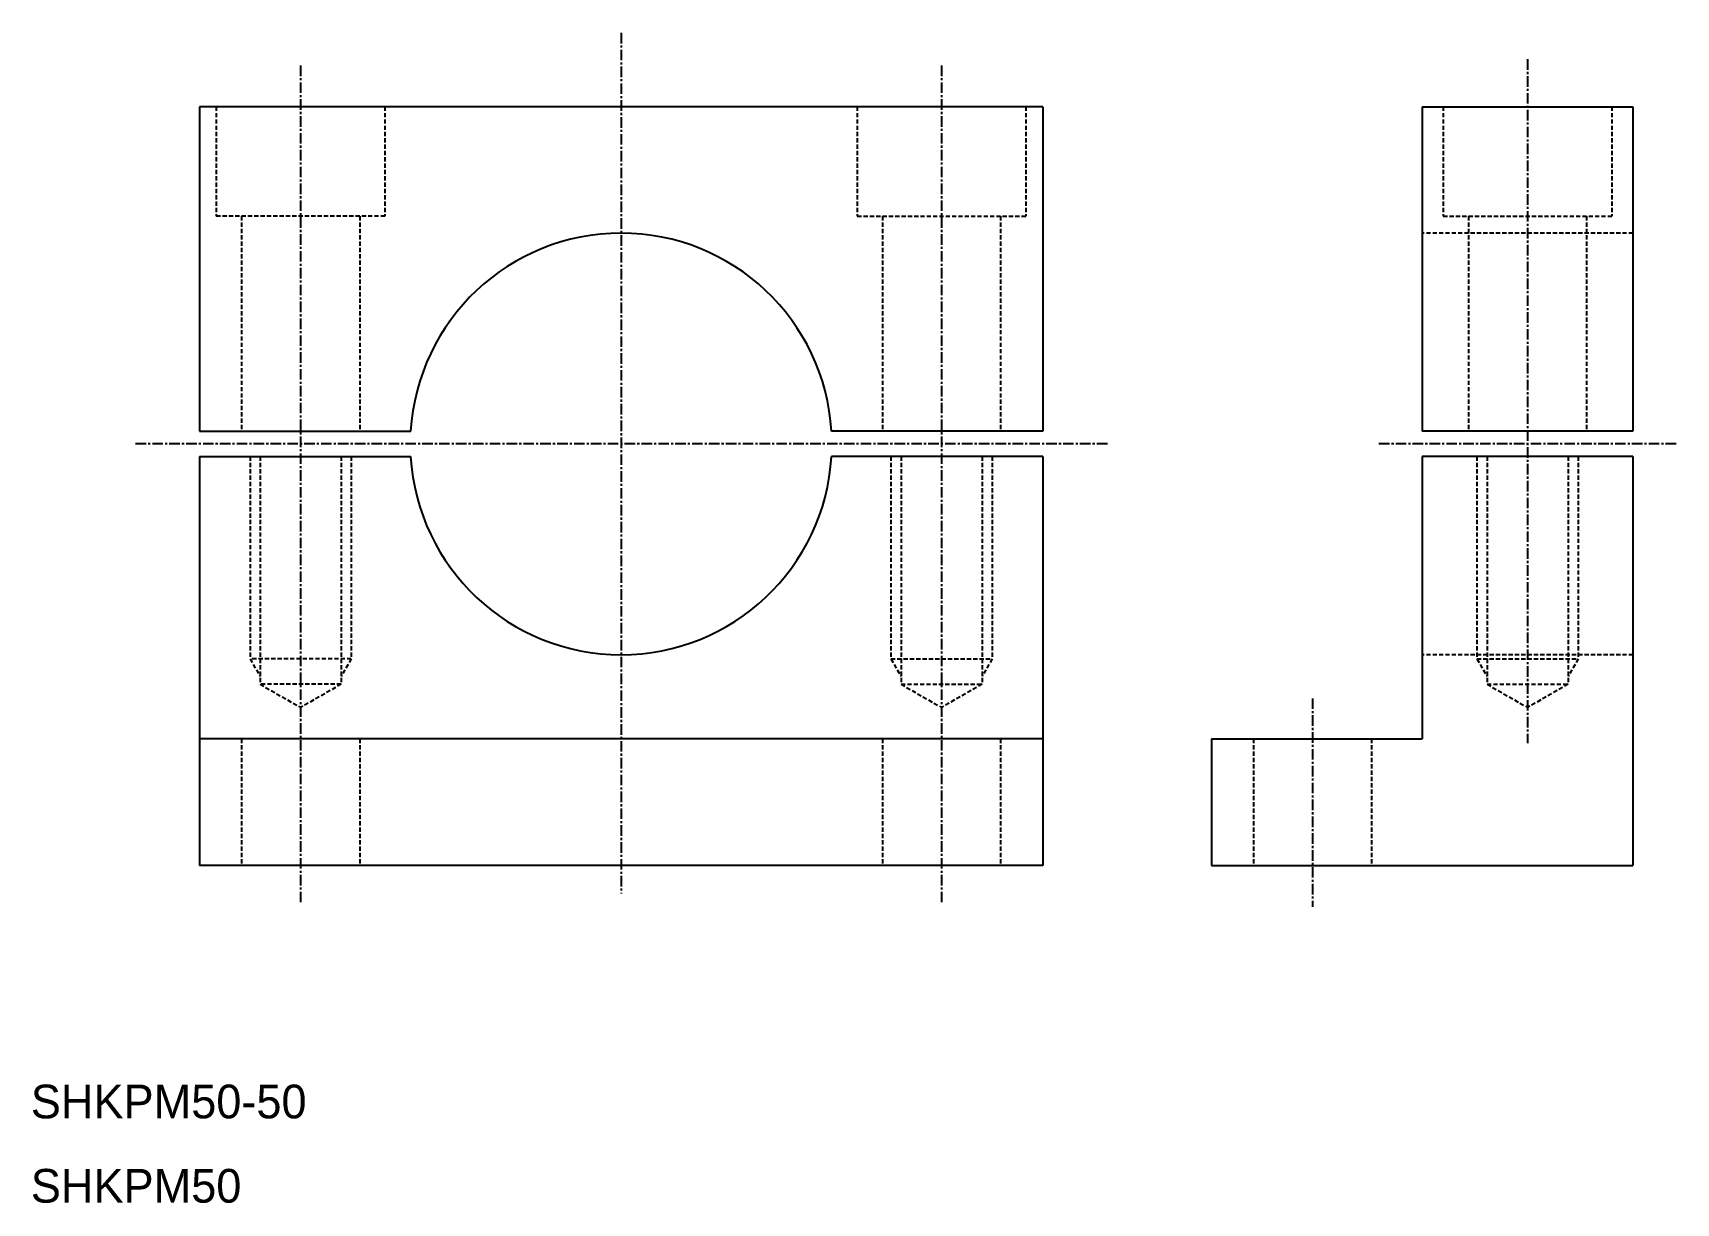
# Model space of a CAD drawing. Extents: x 10 to 205, y 10 to 149.
import ezdxf

# ---------------------------------------------------------------- set-up
doc = ezdxf.new("R2010")
doc.units = 0
doc.linetypes.add('CENTER', pattern=[2, 1.25, -0.25, 0.25, -0.25])
doc.linetypes.add('DASHED', pattern=[0.75, 0.5, -0.25])
doc.layers.get('0').update_dxf_attribs({"linetype": 'CONTINUOUS'})
doc.layers.add('CENTER', color=1, linetype='CENTER')

msp = doc.modelspace()

# ---------------------------------------------------------------- linework, layer by layer
at = {"color": 7, "linetype": 'CONTINUOUS'}
for p, q in [((130, 140), (30, 140)), ((30, 140), (30, 101.5)), ((130, 140), (130, 101.5)), ((175, 140), (175, 101.5)), ((175, 140), (200, 140)), ((200, 140), (200, 101.5)), ((30, 101.5), (55.05, 101.5)), ((130, 101.5), (104.95, 101.5)), ((200, 101.5), (175, 101.5)), ((30, 98.5), (55.05, 98.5)), ((30, 98.5), (30, 50)), ((130, 98.5), (104.95, 98.5)), ((130, 98.5), (130, 50)), ((175, 98.5), (175, 65)), ((200, 98.5), (175, 98.5)), ((200, 98.5), (200, 50)), ((130, 65), (30, 65)), ((150, 65), (175, 65)), ((150, 65), (150, 50)), ((130, 50), (30, 50)), ((80, 50), (80, 50)), ((105, 50), (105, 50)), ((150, 50), (200, 50))]:
    msp.add_line(p, q, dxfattribs=at)
at = {"color": 3, "linetype": 'DASHED'}
for p, q in [((32, 140), (32, 127)), ((52, 140), (52, 127)), ((108, 140), (108, 127)), ((128, 140), (128, 127)), ((177.5, 140), (177.5, 127)), ((197.5, 140), (197.5, 127)), ((52, 127), (32, 127)), ((35, 127), (35, 101.5)), ((49, 127), (49, 101.5)), ((108, 127), (128, 127)), ((111, 127), (111, 101.5)), ((125, 127), (125, 101.5)), ((177.5, 127), (197.5, 127)), ((180.5, 127), (180.5, 101.5)), ((194.5, 127), (194.5, 101.5)), ((200, 125), (175, 125)), ((36, 98.5), (36, 74.5)), ((37.2, 98.5), (37.2, 71.5)), ((46.8, 98.5), (46.8, 71.5)), ((48, 98.5), (48, 74.5)), ((112, 98.5), (112, 74.5)), ((113.2, 98.5), (113.2, 71.5)), ((122.8, 98.5), (122.8, 71.5)), ((124, 98.5), (124, 74.5)), ((181.5, 98.5), (181.5, 74.5)), ((182.7, 98.5), (182.7, 71.5)), ((192.3, 98.5), (192.3, 71.5)), ((193.5, 98.5), (193.5, 74.5)), ((48, 74.5), (36, 74.5)), ((36, 74.5), (37.2, 72.42)), ((48, 74.5), (46.8, 72.42)), ((112, 74.5), (124, 74.5)), ((112, 74.5), (113.2, 72.42)), ((124, 74.5), (122.8, 72.42)), ((200, 75), (175, 75)), ((181.5, 74.5), (193.5, 74.5)), ((181.5, 74.5), (182.7, 72.42)), ((193.5, 74.5), (192.3, 72.42)), ((37.2, 71.5), (42, 68.73)), ((46.8, 71.5), (37.2, 71.5)), ((46.8, 71.5), (42, 68.73)), ((113.2, 71.5), (118, 68.73)), ((113.2, 71.5), (122.8, 71.5)), ((122.8, 71.5), (118, 68.73)), ((182.7, 71.5), (187.5, 68.73)), ((182.7, 71.5), (192.3, 71.5)), ((192.3, 71.5), (187.5, 68.73)), ((35, 65), (35, 50)), ((49, 65), (49, 50)), ((111, 65), (111, 50)), ((125, 65), (125, 50)), ((155, 65), (155, 50)), ((169, 65), (169, 50))]:
    msp.add_line(p, q, dxfattribs=at)
at = {"color": 7, "linetype": 'CONTINUOUS'}
for start, end in [(3.4398, 176.5602), (183.4398, 356.5602)]:
    msp.add_arc((80, 100), 25, start, end, dxfattribs=at)
at = {"layer": 'CENTER', "color": 1, "linetype": 'CENTER'}
for p, q in [((80, 148.76), (80, 46.69)), ((42, 144.88), (42, 45.59)), ((118, 144.88), (118, 45.59)), ((187.5, 145.62), (187.5, 64.5)), ((137.67, 100), (22.33, 100)), ((205.12, 100), (169.8, 100)), ((162, 69.81), (162, 45.08))]:
    msp.add_line(p, q, dxfattribs=at)

# ---------------------------------------------------------------- texts
at = {"color": 7, "linetype": 'CONTINUOUS'}
for s, p in [('SHKPM50-50', (10, 20)), ('SHKPM50', (10, 10))]:
    msp.add_text(s, height=4, dxfattribs=at).set_placement(p)

doc.saveas('drawing.dxf')
